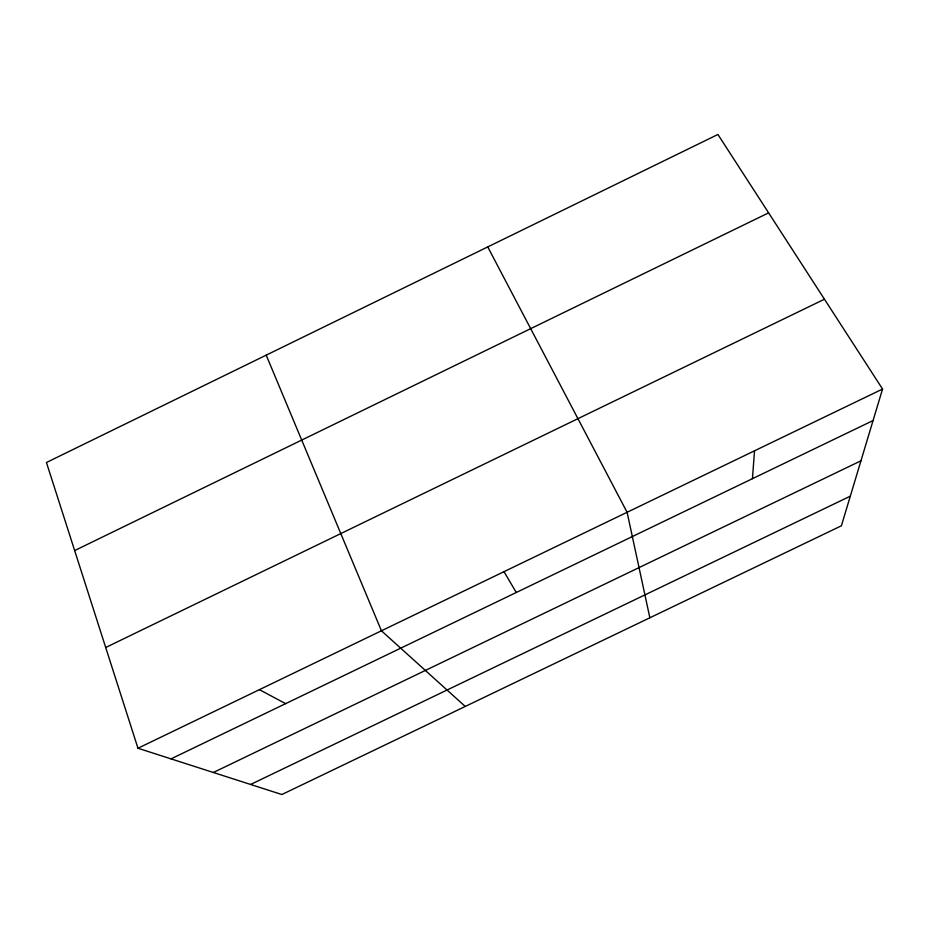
<?xml version="1.0" encoding="UTF-8"?>
<svg xmlns="http://www.w3.org/2000/svg" width="929" height="929" viewBox="0 0 929 929"><rect width="100%" height="100%" fill="white"/><g stroke="black" fill="none" stroke-linecap="round" stroke-linejoin="round"><path stroke-width="1.39" d="M752.444 478.679L754.522 450.809M882.55 389.054L841.395 525.791L281.859 794.527L137.968 748.24L46.45 462.503L717.92 134.473L882.55 389.054L137.968 748.24M74.657 550.572L768.608 212.869M105.709 647.501L824.453 299.219M171.017 758.877L873.074 420.547M213.345 772.487L860.962 460.796M250.598 784.471L850.314 496.167M259.423 689.655L285.621 703.648M465.243 706.446L381.436 630.791L266.205 355.145M503.994 571.672L516.269 592.493M487.748 246.917L627.098 512.285L649.859 617.785"/></g></svg>
